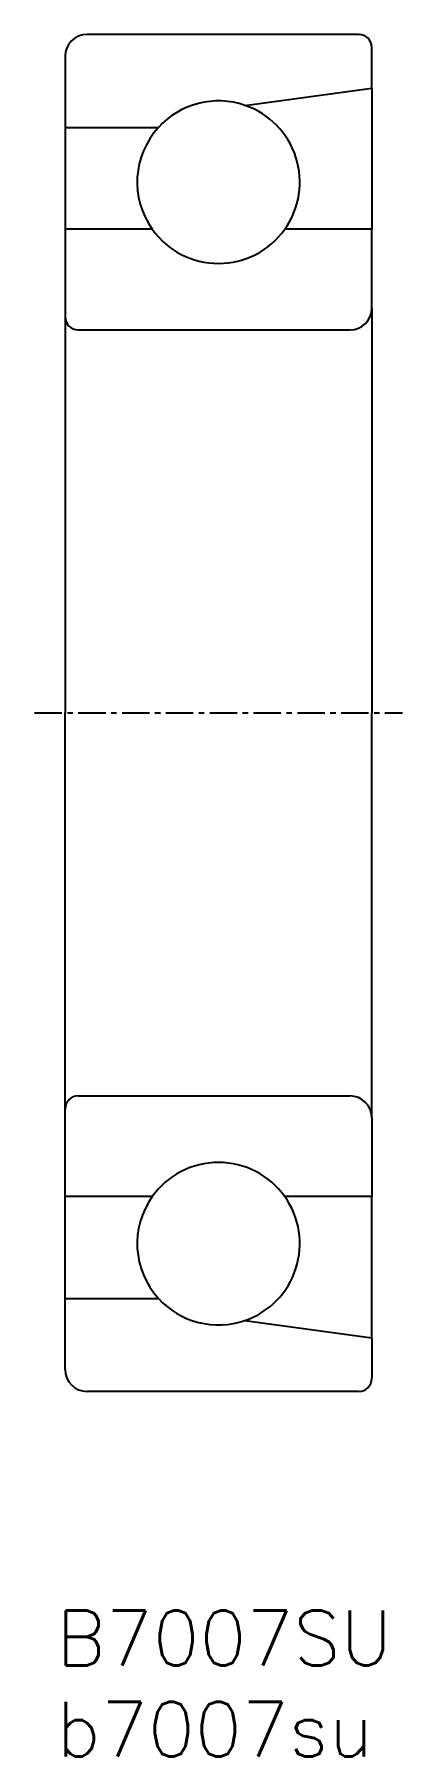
# Model space of a CAD drawing. Extents: x 13.7 to 30.5, y -48.6 to 30.1.
import ezdxf

# ---------------------------------------------------------------- set-up
doc = ezdxf.new("R2010")
doc.units = 0
doc.linetypes.add('CENTER', pattern=[2, 1.25, -0.25, 0.25, -0.25])
doc.layers.get('0').update_dxf_attribs({"linetype": 'CONTINUOUS'})
doc.layers.add('CENTER', color=1, linetype='CENTER')
doc.styles.get("Standard").update_dxf_attribs({"font": 'txt', "bigfont": 'bigfont.shx'})

# ---------------------------------------------------------------- blocks, each defined once
blk = doc.blocks.new('*U4')
at = {"color": 7, "linetype": 'CONTINUOUS'}
for s, p in [('B7007SU', (14.666, -44.454)), ('b7007su', (14.666, -48.621))]:
    blk.add_text(s, height=2.5, dxfattribs=at).set_placement(p)

msp = doc.modelspace()

# ---------------------------------------------------------------- linework, layer by layer
at = {"color": 7, "linetype": 'CONTINUOUS'}
for p, q in [((28.465, 30.063), (16.065, 30.063)), ((29.065, 27.613), (29.065, 29.463)), ((15.065, 29.063), (15.065, 25.813)), ((23.274, 26.823), (29.065, 27.613)), ((29.065, 27.613), (29.065, 21.163)), ((15.065, 25.813), (15.065, 21.163)), ((15.065, 25.813), (19.32, 25.813)), ((19.038, 21.163), (15.065, 21.163)), ((15.065, 21.163), (15.065, 17.163)), ((29.065, 21.163), (25.092, 21.163)), ((29.065, 17.563), (29.065, 21.163)), ((29.065, 17.563), (29.065, -0.937)), ((15.065, 17.163), (15.065, -0.937)), ((15.665, 16.563), (28.065, 16.563)), ((15.065, -19.037), (15.065, -0.937)), ((29.065, -19.437), (29.065, -0.937)), ((15.665, -18.437), (28.065, -18.437)), ((15.065, -23.037), (15.065, -19.037)), ((29.065, -19.437), (29.065, -23.037)), ((15.065, -27.687), (15.065, -23.037)), ((19.038, -23.037), (15.065, -23.037)), ((29.065, -23.037), (25.092, -23.037)), ((29.065, -29.487), (29.065, -23.037)), ((15.065, -27.687), (19.32, -27.687)), ((15.065, -30.937), (15.065, -27.687)), ((23.274, -28.697), (29.065, -29.487)), ((29.065, -29.487), (29.065, -31.337)), ((28.465, -31.937), (16.065, -31.937))]:
    msp.add_line(p, q, dxfattribs=at)
for centre, radius, start, end in [((16.065, 29.063), 1, 90, 180), ((28.465, 29.463), 0.6, 0, 90), ((22.065, 23.313), 3.713, 70.98873, 137.66992), ((22.065, 23.313), 3.713, 324.61101, 70.98873), ((22.065, 23.313), 3.712, 137.66992, 215.38899), ((22.065, 23.313), 3.713, 215.38899, 324.61101), ((28.065, 17.563), 1, 270, 0), ((15.665, 17.163), 0.6, 180, 270), ((15.665, -19.037), 0.6, 90, 180), ((28.065, -19.437), 1, 0, 90), ((22.065, -25.187), 3.712, 35.38899, 144.61101), ((22.065, -25.187), 3.712, 144.61101, 222.33008), ((22.065, -25.187), 3.712, 289.01127, 35.38899), ((22.065, -25.187), 3.712, 222.33008, 289.01127), ((16.065, -30.937), 1, 180, 270), ((28.465, -31.337), 0.6, 270, 0)]:
    msp.add_arc(centre, radius, start, end, dxfattribs=at)
at = {"layer": 'CENTER', "color": 1, "linetype": 'CENTER'}
msp.add_line((13.665, -0.937), (30.465, -0.937), dxfattribs=at)

# ---------------------------------------------------------------- block references
at = {"color": 7, "linetype": 'CONTINUOUS'}
msp.add_blockref('*U4', (0, 0), dxfattribs=at)

doc.saveas('drawing.dxf')
